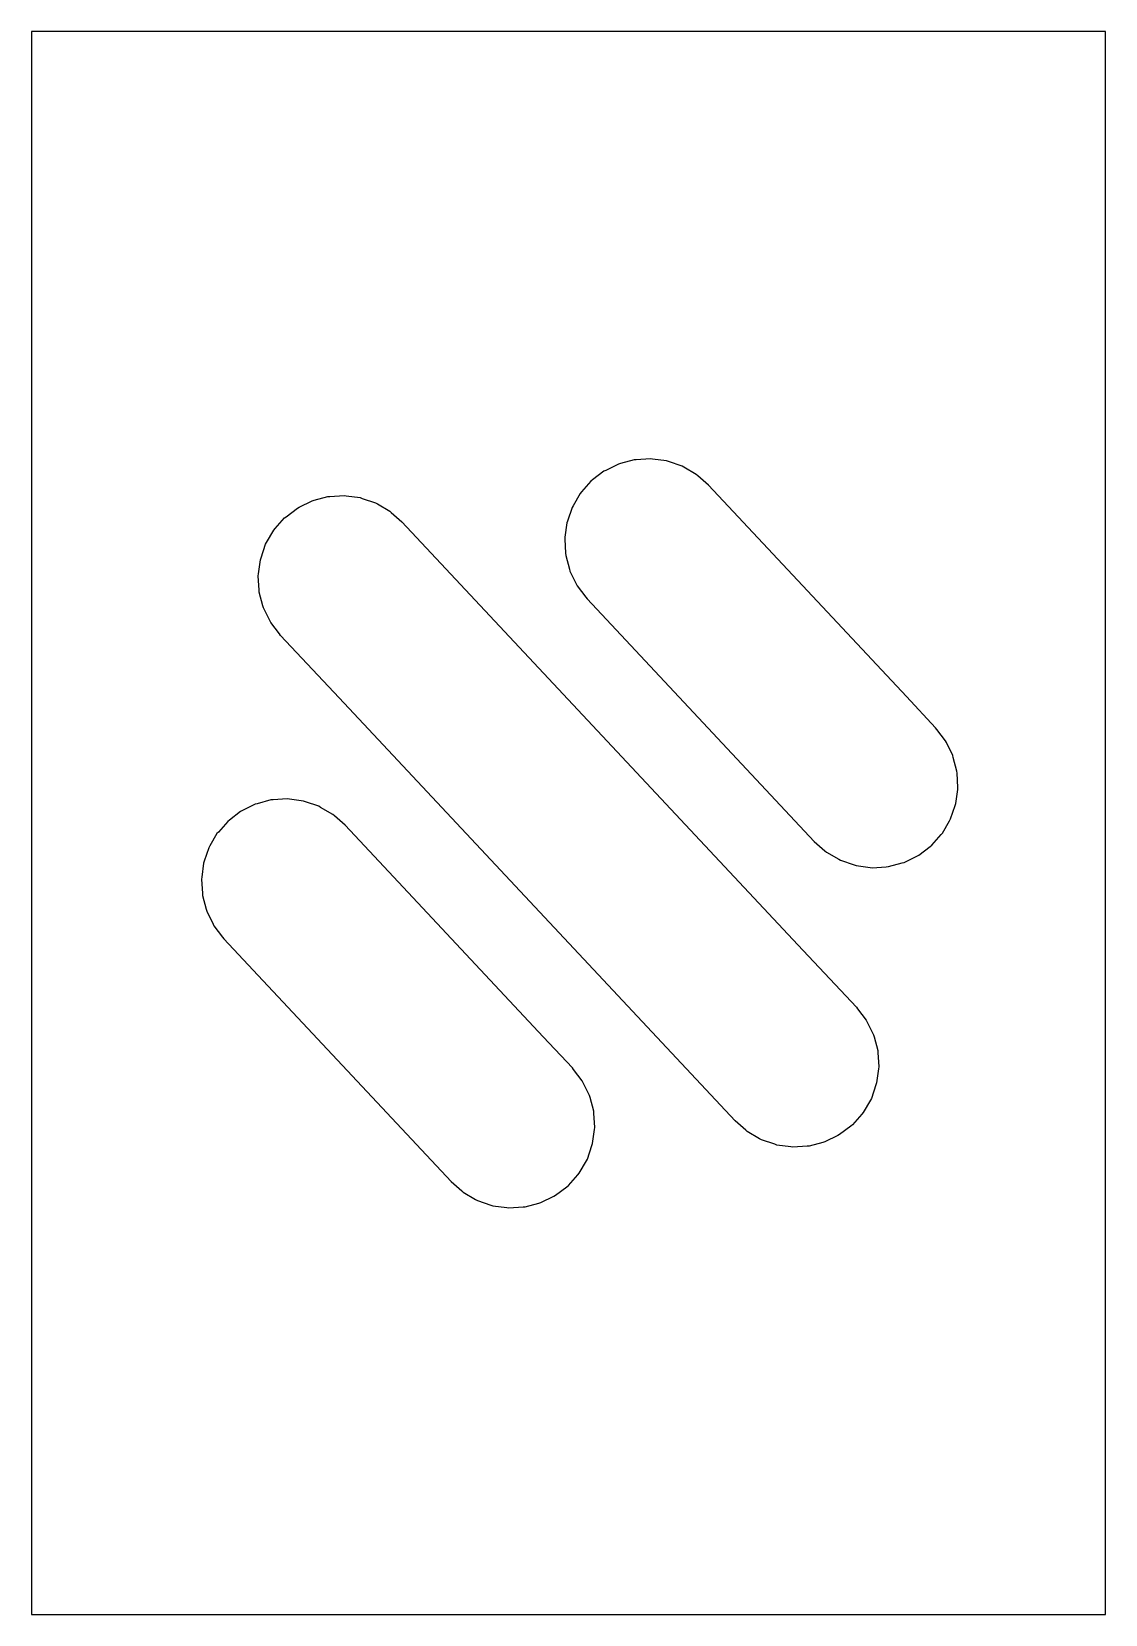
# Model space of a CAD drawing. Header units: metres. Extents: x -18.5 to 13.8, y -1.1 to 46.5.
import ezdxf

# ---------------------------------------------------------------- set-up
doc = ezdxf.new("R2010")
doc.units = ezdxf.units.M

msp = doc.modelspace()

# ---------------------------------------------------------------- linework, layer by layer
for p, q in [((-17.671, 46.5), (-18.55, 46.5)), ((-18.55, 46.5), (-18.55, 45.195)), ((-15.703, 46.5), (-17.671, 46.5)), ((-15.249, 46.5), (-15.703, 46.5)), ((-15.227, 46.5), (-15.249, 46.5)), ((-15.199, 46.5), (-15.227, 46.5)), ((-15.165, 46.5), (-15.199, 46.5)), ((-15.129, 46.5), (-15.165, 46.5)), ((-15.092, 46.5), (-15.129, 46.5)), ((-15.06, 46.5), (-15.092, 46.5)), ((-15.035, 46.5), (-15.06, 46.5)), ((-15.02, 46.5), (-15.035, 46.5)), ((11.865, 46.5), (-15.02, 46.5)), ((11.946, 46.5), (11.865, 46.5)), ((13.358, 46.5), (11.946, 46.5)), ((13.368, 46.5), (13.358, 46.5)), ((13.358, 46.5), (13.358, 46.5)), ((13.387, 46.5), (13.368, 46.5)), ((13.414, 46.5), (13.387, 46.5)), ((13.446, 46.5), (13.414, 46.5)), ((13.48, 46.5), (13.446, 46.5)), ((13.514, 46.5), (13.48, 46.5)), ((13.543, 46.5), (13.514, 46.5)), ((13.566, 46.5), (13.543, 46.5)), ((13.582, 46.5), (13.566, 46.5)), ((13.75, 46.5), (13.582, 46.5)), ((13.75, 46.052), (13.75, 46.5)), ((13.75, 45.77), (13.75, 46.052)), ((13.75, 41.894), (13.75, 45.77)), ((-18.55, 45.195), (-18.55, 45.127)), ((-18.55, 45.127), (-18.55, 44.985)), ((-18.55, 44.985), (-18.55, 44.773)), ((-18.55, 44.773), (-18.55, 44.5)), ((-18.55, 44.5), (-18.55, 43.296)), ((-18.55, 43.296), (-18.55, 43.081)), ((-18.55, 43.081), (-18.55, 42.817)), ((-18.55, 42.817), (-18.55, 42.239)), ((-18.55, 42.239), (-18.55, 41.97)), ((-18.55, 41.97), (-18.55, 41.683)), ((13.75, -0.359), (13.75, 41.894)), ((-18.55, 41.683), (-18.55, 41.402)), ((-18.55, 41.402), (-18.55, 41.152)), ((-18.55, 41.152), (-18.55, 40.324)), ((-18.55, 40.324), (-18.55, 33.264)), ((-0.897, 33.494), (-1.28, 33.306)), ((-0.836, 33.511), (-0.897, 33.494)), ((-0.424, 33.621), (-0.836, 33.511)), ((-0.361, 33.625), (-0.424, 33.621)), ((0.065, 33.653), (-0.361, 33.625)), ((0.128, 33.645), (0.065, 33.653)), ((0.551, 33.589), (0.128, 33.645)), ((0.611, 33.569), (0.551, 33.589)), ((1.015, 33.431), (0.611, 33.569)), ((1.07, 33.4), (1.015, 33.431)), ((1.44, 33.186), (1.07, 33.4)), ((-18.55, 33.264), (-18.55, 31.748)), ((-1.725, 32.98), (-2.007, 32.659)), ((-1.675, 33.018), (-1.725, 32.98)), ((-1.337, 33.278), (-1.675, 33.018)), ((-1.28, 33.306), (-1.337, 33.278)), ((1.487, 33.145), (1.44, 33.186)), ((1.808, 32.863), (1.487, 33.145)), ((7.763, 26.503), (1.808, 32.863)), ((-10.498, 32.201), (-10.115, 32.39)), ((-10.115, 32.39), (-10.054, 32.406)), ((-10.054, 32.406), (-9.641, 32.517)), ((-9.641, 32.517), (-9.578, 32.521)), ((-9.578, 32.521), (-9.152, 32.549)), ((-9.152, 32.549), (-9.09, 32.54)), ((-9.09, 32.54), (-8.666, 32.485)), ((-8.666, 32.485), (-8.607, 32.464)), ((-8.607, 32.464), (-8.202, 32.327)), ((-2.049, 32.611), (-2.262, 32.241)), ((-2.007, 32.659), (-2.049, 32.611)), ((-10.943, 31.875), (-10.893, 31.913)), ((-10.893, 31.913), (-10.554, 32.173)), ((-10.554, 32.173), (-10.498, 32.201)), ((-8.202, 32.327), (-8.148, 32.295)), ((-8.148, 32.295), (-7.778, 32.082)), ((-7.778, 32.082), (-7.73, 32.04)), ((-7.73, 32.04), (-7.409, 31.759)), ((-2.294, 32.187), (-2.431, 31.782)), ((-2.262, 32.241), (-2.294, 32.187)), ((-18.55, 31.748), (-18.55, 27.44)), ((-11.48, 31.137), (-11.266, 31.507)), ((-11.266, 31.507), (-11.225, 31.554)), ((-11.225, 31.554), (-10.943, 31.875)), ((-7.409, 31.759), (4.5, 19.038)), ((-2.451, 31.723), (-2.507, 31.299)), ((-2.431, 31.782), (-2.451, 31.723)), ((-11.649, 30.678), (-11.511, 31.082)), ((-11.511, 31.082), (-11.48, 31.137)), ((-2.507, 31.299), (-2.515, 31.237)), ((-2.515, 31.237), (-2.488, 30.811)), ((-11.725, 30.195), (-11.669, 30.618)), ((-11.669, 30.618), (-11.649, 30.678)), ((-2.488, 30.811), (-2.484, 30.748)), ((-2.484, 30.748), (-2.373, 30.335)), ((-11.733, 30.132), (-11.725, 30.195)), ((-11.705, 29.706), (-11.733, 30.132)), ((-2.373, 30.335), (-2.357, 30.274)), ((-2.373, 30.335), (-2.373, 30.335)), ((-2.357, 30.274), (-2.168, 29.891)), ((-11.701, 29.643), (-11.705, 29.706)), ((-11.591, 29.231), (-11.701, 29.643)), ((-2.168, 29.891), (-2.14, 29.835)), ((-2.14, 29.835), (-1.88, 29.496)), ((-11.574, 29.17), (-11.591, 29.231)), ((-11.386, 28.787), (-11.574, 29.17)), ((-1.88, 29.496), (-1.842, 29.446)), ((-1.842, 29.446), (-0.962, 28.506)), ((-11.358, 28.73), (-11.386, 28.787)), ((-11.098, 28.391), (-11.358, 28.73)), ((-11.059, 28.341), (-11.098, 28.391)), ((-9.3, 26.462), (-11.059, 28.341)), ((-0.962, 28.506), (4.993, 22.146)), ((-18.55, 27.44), (-18.55, 15.807)), ((2.609, 13.741), (-9.3, 26.462)), ((8.643, 25.563), (7.763, 26.503)), ((8.681, 25.513), (8.643, 25.563)), ((8.941, 25.174), (8.681, 25.513)), ((8.969, 25.118), (8.941, 25.174)), ((9.158, 24.735), (8.969, 25.118)), ((9.174, 24.674), (9.158, 24.735)), ((9.284, 24.261), (9.174, 24.674)), ((9.288, 24.198), (9.284, 24.261)), ((9.316, 23.772), (9.288, 24.198)), ((-11.35, 23.392), (-11.762, 23.281)), ((-11.287, 23.396), (-11.35, 23.392)), ((-10.861, 23.424), (-11.287, 23.396)), ((-11.287, 23.396), (-11.287, 23.396)), ((-10.798, 23.415), (-10.861, 23.424)), ((-10.375, 23.36), (-10.798, 23.415)), ((-10.315, 23.339), (-10.375, 23.36)), ((-9.911, 23.202), (-10.315, 23.339)), ((9.252, 23.286), (9.308, 23.71)), ((9.308, 23.71), (9.316, 23.772)), ((-12.263, 23.048), (-12.602, 22.788)), ((-12.206, 23.076), (-12.263, 23.048)), ((-11.823, 23.265), (-12.206, 23.076)), ((-11.762, 23.281), (-11.823, 23.265)), ((-9.856, 23.17), (-9.911, 23.202)), ((-9.487, 22.957), (-9.856, 23.17)), ((-9.439, 22.915), (-9.487, 22.957)), ((-9.118, 22.634), (-9.439, 22.915)), ((9.095, 22.822), (9.232, 23.227)), ((9.232, 23.227), (9.252, 23.286)), ((-12.975, 22.382), (-13.189, 22.012)), ((-12.933, 22.429), (-12.975, 22.382)), ((-12.652, 22.75), (-12.933, 22.429)), ((-12.602, 22.788), (-12.652, 22.75)), ((-3.163, 16.273), (-9.118, 22.634)), ((8.808, 22.351), (8.849, 22.398)), ((8.849, 22.398), (9.063, 22.768)), ((9.063, 22.768), (9.095, 22.822)), ((-13.22, 21.957), (-13.357, 21.553)), ((-13.189, 22.012), (-13.22, 21.957)), ((4.993, 22.146), (5.314, 21.864)), ((8.137, 21.731), (8.476, 21.991)), ((8.476, 21.991), (8.526, 22.03)), ((8.526, 22.03), (8.808, 22.351)), ((-13.378, 21.493), (-13.434, 21.07)), ((-13.357, 21.553), (-13.378, 21.493)), ((5.314, 21.864), (5.361, 21.823)), ((5.361, 21.823), (5.731, 21.609)), ((5.731, 21.609), (5.785, 21.578)), ((5.785, 21.578), (6.19, 21.44)), ((6.19, 21.44), (6.249, 21.42)), ((7.224, 21.388), (7.637, 21.498)), ((7.637, 21.498), (7.698, 21.515)), ((7.698, 21.515), (8.081, 21.703)), ((8.081, 21.703), (8.137, 21.731)), ((-13.434, 21.07), (-13.442, 21.007)), ((-13.442, 21.007), (-13.414, 20.581)), ((6.249, 21.42), (6.673, 21.364)), ((6.673, 21.364), (6.735, 21.356)), ((6.735, 21.356), (7.161, 21.384)), ((7.161, 21.384), (7.224, 21.388)), ((-13.414, 20.581), (-13.41, 20.518)), ((-13.41, 20.518), (-13.299, 20.106)), ((-13.299, 20.106), (-13.283, 20.045)), ((-13.283, 20.045), (-13.094, 19.662)), ((-13.094, 19.662), (-13.066, 19.605)), ((-13.066, 19.605), (-12.806, 19.266)), ((-12.806, 19.266), (-12.768, 19.216)), ((-12.768, 19.216), (-11.888, 18.277)), ((4.5, 19.038), (6.259, 17.159)), ((-11.888, 18.277), (-5.934, 11.916)), ((6.259, 17.159), (6.298, 17.109)), ((6.298, 17.109), (6.558, 16.77)), ((6.558, 16.77), (6.586, 16.713)), ((6.586, 16.713), (6.774, 16.33)), ((-2.284, 15.334), (-3.163, 16.273)), ((6.774, 16.33), (6.791, 16.269)), ((6.791, 16.269), (6.901, 15.857)), ((-18.55, 15.807), (-18.55, 10.773)), ((6.901, 15.857), (6.905, 15.794)), ((6.905, 15.794), (6.933, 15.368)), ((-2.245, 15.284), (-2.284, 15.334)), ((-1.985, 14.945), (-2.245, 15.284)), ((6.925, 15.305), (6.869, 14.882)), ((6.933, 15.368), (6.925, 15.305)), ((-1.957, 14.888), (-1.985, 14.945)), ((-1.769, 14.505), (-1.957, 14.888)), ((6.849, 14.822), (6.711, 14.418)), ((6.869, 14.882), (6.849, 14.822)), ((-1.752, 14.444), (-1.769, 14.505)), ((-1.642, 14.032), (-1.752, 14.444)), ((6.68, 14.363), (6.466, 13.993)), ((6.711, 14.418), (6.68, 14.363)), ((-1.638, 13.969), (-1.642, 14.032)), ((-1.61, 13.543), (-1.638, 13.969)), ((6.425, 13.946), (6.143, 13.625)), ((6.466, 13.993), (6.425, 13.946)), ((-1.674, 13.057), (-1.618, 13.48)), ((-1.618, 13.48), (-1.61, 13.543)), ((2.93, 13.46), (2.609, 13.741)), ((2.978, 13.418), (2.93, 13.46)), ((3.348, 13.205), (2.978, 13.418)), ((6.093, 13.587), (5.754, 13.327)), ((6.143, 13.625), (6.093, 13.587)), ((-1.832, 12.593), (-1.694, 12.997)), ((-1.694, 12.997), (-1.674, 13.057)), ((3.402, 13.173), (3.348, 13.205)), ((3.807, 13.036), (3.402, 13.173)), ((3.402, 13.173), (3.402, 13.173)), ((3.866, 13.015), (3.807, 13.036)), ((4.29, 12.96), (3.866, 13.015)), ((4.352, 12.951), (4.29, 12.96)), ((4.778, 12.979), (4.352, 12.951)), ((4.841, 12.983), (4.778, 12.979)), ((5.254, 13.094), (4.841, 12.983)), ((5.315, 13.11), (5.254, 13.094)), ((5.698, 13.299), (5.315, 13.11)), ((5.754, 13.327), (5.698, 13.299)), ((-2.077, 12.168), (-1.863, 12.538)), ((-1.863, 12.538), (-1.832, 12.593)), ((-5.934, 11.916), (-5.613, 11.635)), ((-2.4, 11.8), (-2.118, 12.121)), ((-2.118, 12.121), (-2.077, 12.168)), ((-5.613, 11.635), (-5.565, 11.593)), ((-5.565, 11.593), (-5.195, 11.38)), ((-3.228, 11.285), (-2.845, 11.474)), ((-2.845, 11.474), (-2.789, 11.502)), ((-2.789, 11.502), (-2.45, 11.762)), ((-2.45, 11.762), (-2.4, 11.8)), ((-5.195, 11.38), (-5.141, 11.348)), ((-5.141, 11.348), (-4.737, 11.211)), ((-4.737, 11.211), (-4.677, 11.19)), ((-4.677, 11.19), (-4.253, 11.135)), ((-4.253, 11.135), (-4.191, 11.126)), ((-4.191, 11.126), (-3.765, 11.154)), ((-3.765, 11.154), (-3.702, 11.158)), ((-3.702, 11.158), (-3.289, 11.269)), ((-3.289, 11.269), (-3.228, 11.285)), ((-18.55, 10.773), (-18.55, 5.855)), ((-18.55, 5.855), (-18.55, 3.731)), ((-18.55, 3.731), (-18.55, 3.478)), ((-18.55, 3.478), (-18.55, 2.909)), ((-18.55, 2.909), (-18.55, 2.661)), ((-18.55, 2.661), (-18.55, 2.468)), ((-18.55, 2.468), (-18.55, 1.241)), ((-18.55, 1.241), (-18.55, 0.988)), ((-18.55, 0.988), (-18.55, 0.799)), ((-18.55, 0.799), (-18.55, 0.683)), ((-18.55, 0.683), (-18.55, -0.41)), ((-18.55, -0.41), (-18.55, -0.479)), ((13.75, -0.643), (13.75, -0.359)), ((-18.55, -0.479), (-18.55, -0.501)), ((-18.55, -0.501), (-18.55, -1.1)), ((13.75, -1.1), (13.75, -0.643)), ((-18.55, -1.1), (-15.703, -1.1)), ((-15.703, -1.1), (-15.249, -1.1)), ((-15.249, -1.1), (-15.227, -1.1)), ((-15.227, -1.1), (-15.199, -1.1)), ((-15.199, -1.1), (-15.165, -1.1)), ((-15.165, -1.1), (-15.129, -1.1)), ((-15.129, -1.1), (-15.092, -1.1)), ((-15.092, -1.1), (-15.06, -1.1)), ((-15.06, -1.1), (-15.035, -1.1)), ((-15.035, -1.1), (-15.02, -1.1)), ((-15.02, -1.1), (11.865, -1.1)), ((11.865, -1.1), (11.946, -1.1)), ((11.946, -1.1), (13.358, -1.1)), ((13.358, -1.1), (13.368, -1.1)), ((13.368, -1.1), (13.387, -1.1)), ((13.387, -1.1), (13.414, -1.1)), ((13.414, -1.1), (13.446, -1.1)), ((13.446, -1.1), (13.48, -1.1)), ((13.48, -1.1), (13.514, -1.1)), ((13.514, -1.1), (13.543, -1.1)), ((13.543, -1.1), (13.566, -1.1)), ((13.566, -1.1), (13.582, -1.1)), ((13.582, -1.1), (13.75, -1.1))]:
    msp.add_line(p, q)

doc.saveas('drawing.dxf')
